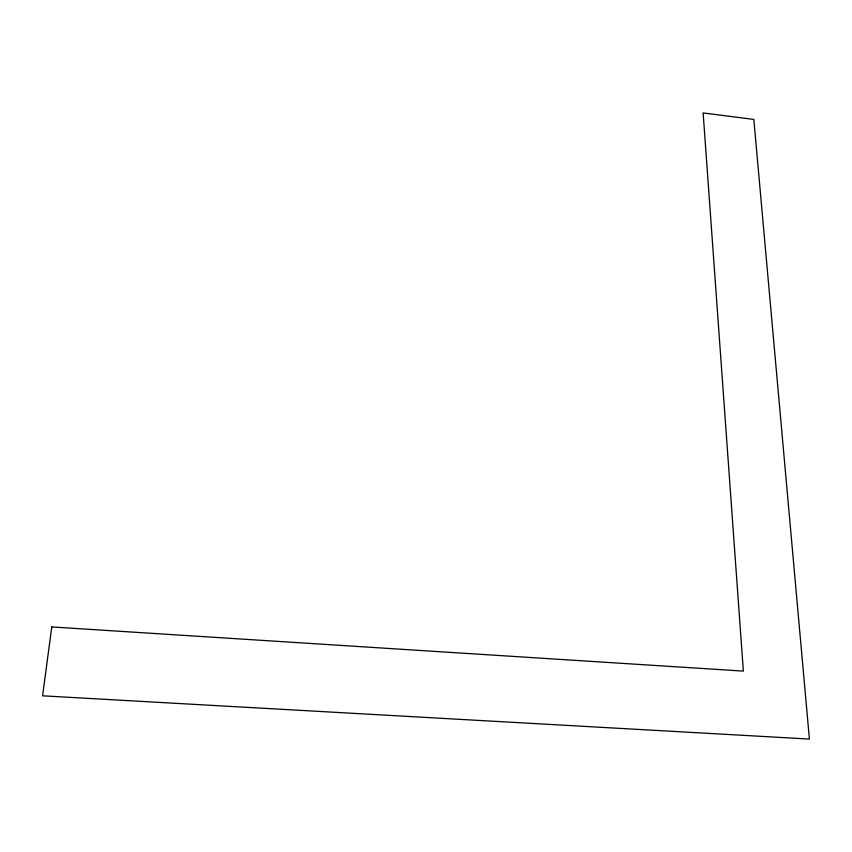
<?xml version="1.0" encoding="UTF-8"?>
<svg xmlns="http://www.w3.org/2000/svg" width="852" height="852" viewBox="0 0 852 852"><rect width="100%" height="100%" fill="white"/><g stroke="black" fill="none" stroke-linecap="round" stroke-linejoin="round"><path stroke-width="1.28" d="M51.759 626.944L42.6 695.818L809.4 739.067L753.828 119.418L703.134 112.933L743.359 671.099L51.759 626.944"/></g></svg>
